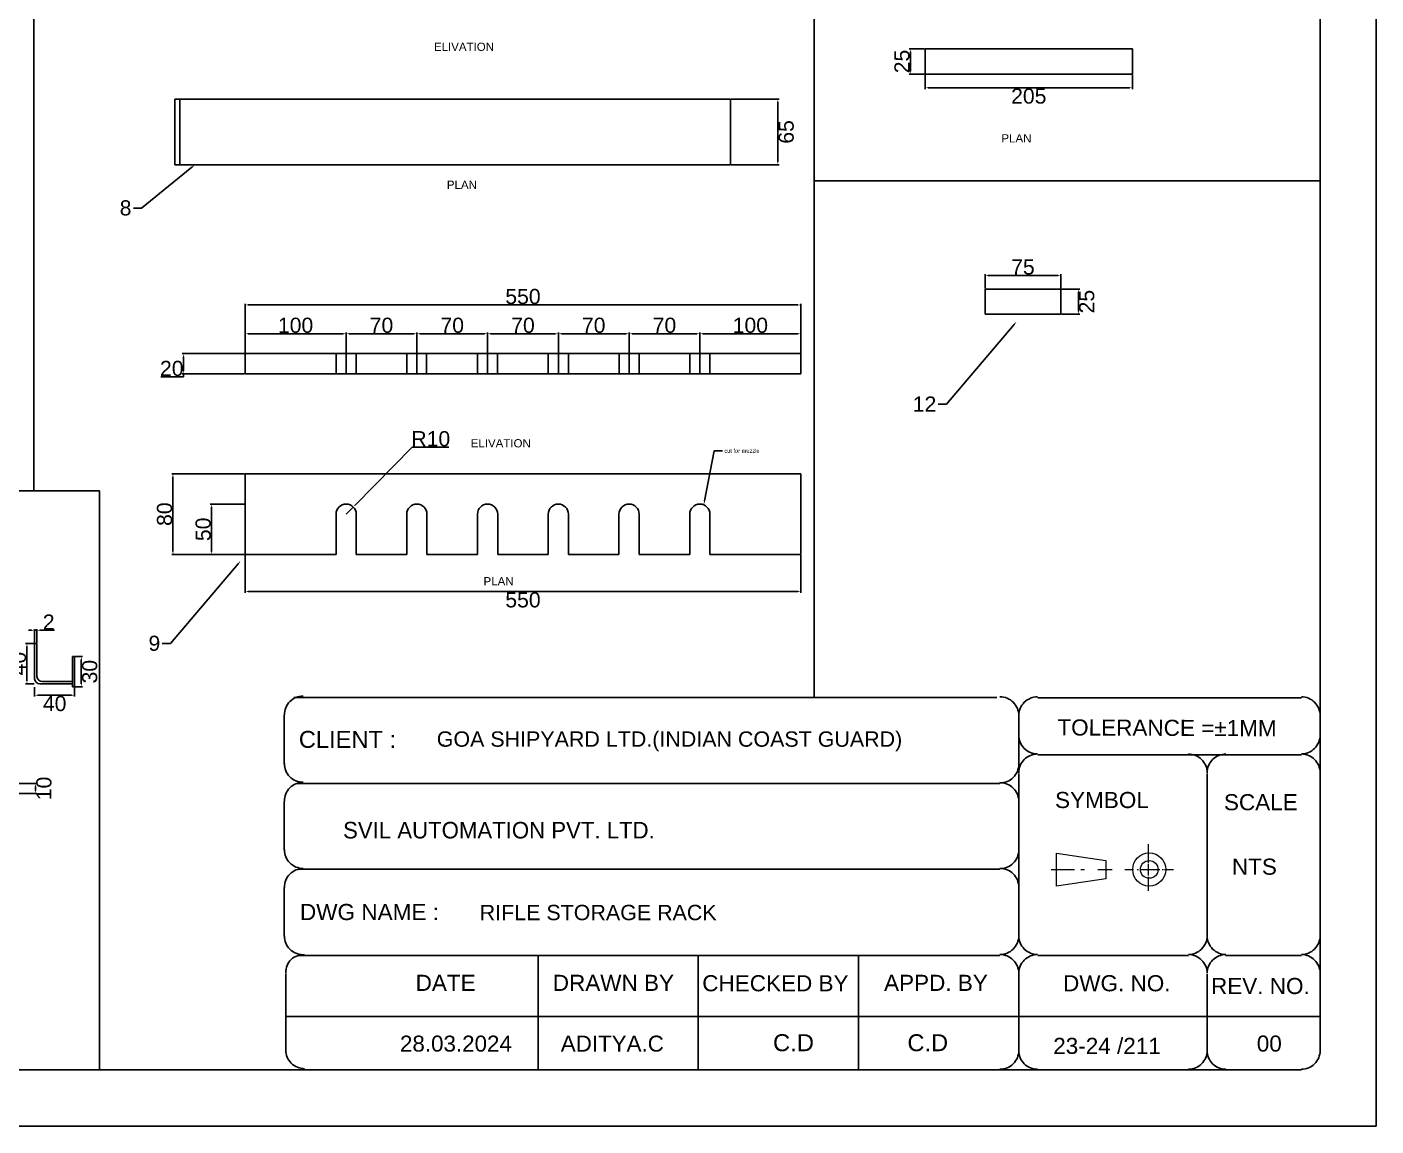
# Model space of a CAD drawing. Header units: millimetres. Extents: x -3009 to 55097, y -2803 to 5841.
# Drawn here: x 35352 to 36687, y -1701 to -613 of the extents above; entities that cross this region are included whole.
import ezdxf
from ezdxf import colors
from ezdxf.entities.mleader import LeaderData, LeaderLine
from ezdxf.math import Vec2, Vec3

# ---------------------------------------------------------------- set-up
doc = ezdxf.new("R2010")
doc.units = ezdxf.units.MM
for name, color, linetype in [('DIM', 10, 'Continuous'), ('PDF_PDF_PDF_line', 7, 'Continuous'), ('PDF_Text', 7, 'Continuous'), ('SC', 5, 'Continuous')]:
    doc.layers.add(name, color=color, linetype=linetype)
doc.layers.add('PDF_PDF_PDF_NAME PLATE', color=230, linetype='Continuous', true_color=0xff007f)
doc.styles.add('MtXpl_Vineta_BT', font='vinet.ttf')
doc.styles.add('PDF ArialMT', font='arial.ttf')
doc.styles.get("Standard").update_dxf_attribs({"font": 'arial.ttf', "height": 15})
doc.dimstyles.new('DIM', dxfattribs={"dimtxt": 15, "dimasz": 3, "dimexe": 1.25, "dimexo": 0.625, "dimtad": 2, "dimtoh": 1, "dimdec": 0, "dimtxsty": 'Standard', "dimcen": 2.5, "dimclrd": 1, "dimclre": 4, "dimclrt": 1, "dimadec": 0, "dimazin": 0, "dimtfac": 1, "dimtdec": 0, "dimtmove": 0, "dimatfit": 3, "dimfxl": 1, "dimtfillclr": 4, "dimarcsym": 0})

# ---------------------------------------------------------------- blocks, each defined once
blk = doc.blocks.new('*D455')
at = {"layer": 'Defpoints', "color": 0, "transparency": 16777216}
for p in [(35359.7, -1223.6), (35352.1, -1263.6), (35359.7, -1263.6)]:
    blk.add_point(p, dxfattribs=at)
at = {"layer": 'DIM', "color": 4, "lineweight": -2, "transparency": 16777216}
for p, q in [((35359.1, -1223.6), (35350.8, -1223.6)), ((35359.1, -1263.6), (35350.8, -1263.6))]:
    blk.add_line(p, q, dxfattribs=at)
at = {"layer": 'DIM', "color": 1, "lineweight": -2, "transparency": 16777216}
blk.add_line((35352.1, -1226.6), (35352.1, -1260.6), dxfattribs=at)
at = {"layer": 'DIM', "color": 1, "transparency": 16777216}
for points in [[(35351.6, -1226.6), (35352.6, -1226.6), (35352.1, -1223.6)], [(35351.6, -1260.6), (35352.6, -1260.6), (35352.1, -1263.6)]]:
    blk.add_solid(points, dxfattribs=at)
at = {"layer": 'DIM', "color": 1, "transparency": 16777216, "insert": (35343.8, -1243.6), "char_height": 15, "attachment_point": 5, "rotation": 90}
blk.add_mtext('40', dxfattribs=at)
blk = doc.blocks.new('*D456')
at = {"layer": 'Defpoints', "color": 0, "transparency": 16777216}
for p in [(35362, -1210.6), (35359.7, -1223.6), (35362, -1223.6)]:
    blk.add_point(p, dxfattribs=at)
at = {"layer": 'DIM', "color": 1, "lineweight": -2, "transparency": 16777216}
for p, q in [((35356.7, -1210.6), (35353.7, -1210.6)), ((35359.7, -1210.6), (35362, -1210.6)), ((35365, -1210.6), (35379.2, -1210.6))]:
    blk.add_line(p, q, dxfattribs=at)
at = {"layer": 'DIM', "color": 4, "lineweight": -2, "transparency": 16777216}
for p, q in [((35359.7, -1223), (35359.7, -1209.4)), ((35362, -1223), (35362, -1209.4))]:
    blk.add_line(p, q, dxfattribs=at)
at = {"layer": 'DIM', "color": 1, "transparency": 16777216}
for points in [[(35356.7, -1210.1), (35356.7, -1211.1), (35359.7, -1210.6)], [(35365, -1210.1), (35365, -1211.1), (35362, -1210.6)]]:
    blk.add_solid(points, dxfattribs=at)
at = {"layer": 'DIM', "color": 1, "transparency": 16777216, "insert": (35373.6, -1202.5), "char_height": 15, "attachment_point": 5}
blk.add_mtext('2', dxfattribs=at)
blk = doc.blocks.new('*D457')
at = {"layer": 'Defpoints', "color": 0, "transparency": 16777216}
for p in [(35359.7, -1266.2), (35399.3, -1266.6), (35399.3, -1274.9)]:
    blk.add_point(p, dxfattribs=at)
at = {"layer": 'DIM', "color": 4, "lineweight": -2, "transparency": 16777216}
for p, q in [((35359.7, -1266.8), (35359.7, -1276.1)), ((35399.3, -1267.2), (35399.3, -1276.1))]:
    blk.add_line(p, q, dxfattribs=at)
at = {"layer": 'DIM', "color": 1, "lineweight": -2, "transparency": 16777216}
blk.add_line((35362.7, -1274.9), (35396.3, -1274.9), dxfattribs=at)
at = {"layer": 'DIM', "color": 1, "transparency": 16777216}
for points in [[(35362.7, -1274.4), (35362.7, -1275.4), (35359.7, -1274.9)], [(35396.3, -1274.4), (35396.3, -1275.4), (35399.3, -1274.9)]]:
    blk.add_solid(points, dxfattribs=at)
at = {"layer": 'DIM', "color": 1, "transparency": 16777216, "insert": (35379.5, -1283.2), "char_height": 15, "attachment_point": 5}
blk.add_mtext('40', dxfattribs=at)
blk = doc.blocks.new('*D458')
at = {"layer": 'Defpoints', "color": 0, "transparency": 16777216}
for p in [(35399.3, -1236.6), (35405.9, -1236.6), (35399.3, -1266.6)]:
    blk.add_point(p, dxfattribs=at)
at = {"layer": 'DIM', "color": 4, "lineweight": -2, "transparency": 16777216}
for p, q in [((35399.9, -1236.6), (35407.1, -1236.6)), ((35399.9, -1266.6), (35407.1, -1266.6))]:
    blk.add_line(p, q, dxfattribs=at)
at = {"layer": 'DIM', "color": 1, "lineweight": -2, "transparency": 16777216}
blk.add_line((35405.9, -1263.6), (35405.9, -1239.6), dxfattribs=at)
at = {"layer": 'DIM', "color": 1, "transparency": 16777216}
for points in [[(35405.4, -1239.6), (35406.4, -1239.6), (35405.9, -1236.6)], [(35405.4, -1263.6), (35406.4, -1263.6), (35405.9, -1266.6)]]:
    blk.add_solid(points, dxfattribs=at)
at = {"layer": 'DIM', "color": 1, "transparency": 16777216, "insert": (35414.2, -1251.6), "char_height": 15, "attachment_point": 5, "rotation": 90}
blk.add_mtext('30', dxfattribs=at)
blk = doc.blocks.new('*D468')
at = {"layer": 'Defpoints', "color": 0, "transparency": 16777216}
for p in [(36048.3, -684.8), (36048.3, -749.8), (36095.1, -749.8)]:
    blk.add_point(p, dxfattribs=at)
at = {"layer": 'DIM', "color": 4, "lineweight": -2, "transparency": 16777216}
for p, q in [((36048.9, -684.8), (36096.3, -684.8)), ((36048.9, -749.8), (36096.3, -749.8))]:
    blk.add_line(p, q, dxfattribs=at)
at = {"layer": 'DIM', "color": 1, "lineweight": -2, "transparency": 16777216}
blk.add_line((36095.1, -687.8), (36095.1, -746.8), dxfattribs=at)
at = {"layer": 'DIM', "color": 1, "transparency": 16777216}
for points in [[(36094.6, -687.8), (36095.6, -687.8), (36095.1, -684.8)], [(36094.6, -746.8), (36095.6, -746.8), (36095.1, -749.8)]]:
    blk.add_solid(points, dxfattribs=at)
at = {"layer": 'DIM', "color": 1, "transparency": 16777216, "insert": (36103.4, -717.3), "char_height": 15, "attachment_point": 5, "rotation": 90}
blk.add_mtext('65', dxfattribs=at)
blk = doc.blocks.new('*D469')
at = {"layer": 'Defpoints', "color": 0, "transparency": 16777216}
for p in [(35567.9, -936.8), (35506.9, -956.8), (35567.9, -956.8)]:
    blk.add_point(p, dxfattribs=at)
at = {"layer": 'DIM', "color": 4, "lineweight": -2, "transparency": 16777216}
for p, q in [((35567.3, -936.8), (35505.7, -936.8)), ((35567.3, -956.8), (35505.7, -956.8))]:
    blk.add_line(p, q, dxfattribs=at)
at = {"layer": 'DIM', "color": 1, "lineweight": -2, "transparency": 16777216}
for p, q in [((35506.9, -939.8), (35506.9, -953.8)), ((35506.9, -959.8), (35484.6, -959.8)), ((35506.9, -956.8), (35506.9, -959.8))]:
    blk.add_line(p, q, dxfattribs=at)
at = {"layer": 'DIM', "color": 1, "transparency": 16777216}
for points in [[(35506.4, -939.8), (35507.4, -939.8), (35506.9, -936.8)], [(35506.4, -953.8), (35507.4, -953.8), (35506.9, -956.8)]]:
    blk.add_solid(points, dxfattribs=at)
at = {"layer": 'DIM', "color": 1, "transparency": 16777216, "insert": (35495.4, -951.5), "char_height": 15, "attachment_point": 5}
blk.add_mtext('20', dxfattribs=at)
blk = doc.blocks.new('*D470')
at = {"layer": 'Defpoints', "color": 0, "transparency": 16777216}
for p in [(36117.9, -888.6), (35567.9, -936.8), (36117.9, -936.8)]:
    blk.add_point(p, dxfattribs=at)
at = {"layer": 'DIM', "color": 4, "lineweight": -2, "transparency": 16777216}
for p, q in [((35567.9, -936.2), (35567.9, -887.4)), ((36117.9, -936.2), (36117.9, -887.4))]:
    blk.add_line(p, q, dxfattribs=at)
at = {"layer": 'DIM', "color": 1, "lineweight": -2, "transparency": 16777216}
blk.add_line((35570.9, -888.6), (36114.9, -888.6), dxfattribs=at)
at = {"layer": 'DIM', "color": 1, "transparency": 16777216}
for points in [[(35570.9, -888.1), (35570.9, -889.1), (35567.9, -888.6)], [(36114.9, -888.1), (36114.9, -889.1), (36117.9, -888.6)]]:
    blk.add_solid(points, dxfattribs=at)
at = {"layer": 'DIM', "color": 1, "transparency": 16777216, "insert": (35842.9, -880.3), "char_height": 15, "attachment_point": 5}
blk.add_mtext('550', dxfattribs=at)
blk = doc.blocks.new('*D391')
at = {"layer": 'Defpoints', "color": 0, "transparency": 16777216}
for p in [(35667.9, -917.1), (35567.9, -936.8), (35667.9, -936.8)]:
    blk.add_point(p, dxfattribs=at)
at = {"layer": 'DIM', "color": 4, "lineweight": -2, "transparency": 16777216}
for p, q in [((35567.9, -936.2), (35567.9, -915.9)), ((35667.9, -936.2), (35667.9, -915.9))]:
    blk.add_line(p, q, dxfattribs=at)
at = {"layer": 'DIM', "color": 1, "lineweight": -2, "transparency": 16777216}
blk.add_line((35570.9, -917.1), (35664.9, -917.1), dxfattribs=at)
at = {"layer": 'DIM', "color": 1, "transparency": 16777216}
for points in [[(35570.9, -916.6), (35570.9, -917.6), (35567.9, -917.1)], [(35664.9, -916.6), (35664.9, -917.6), (35667.9, -917.1)]]:
    blk.add_solid(points, dxfattribs=at)
at = {"layer": 'DIM', "color": 1, "transparency": 16777216, "insert": (35617.9, -908.8), "char_height": 15, "attachment_point": 5}
blk.add_mtext('100', dxfattribs=at)
blk = doc.blocks.new('*D471')
at = {"layer": 'Defpoints', "color": 0, "transparency": 16777216}
for p in [(35737.9, -917.1), (35667.9, -936.8), (35737.9, -936.8)]:
    blk.add_point(p, dxfattribs=at)
at = {"layer": 'DIM', "color": 4, "lineweight": -2, "transparency": 16777216}
for p, q in [((35667.9, -936.2), (35667.9, -915.9)), ((35737.9, -936.2), (35737.9, -915.9))]:
    blk.add_line(p, q, dxfattribs=at)
at = {"layer": 'DIM', "color": 1, "lineweight": -2, "transparency": 16777216}
blk.add_line((35670.9, -917.1), (35734.9, -917.1), dxfattribs=at)
at = {"layer": 'DIM', "color": 1, "transparency": 16777216}
for points in [[(35670.9, -916.6), (35670.9, -917.6), (35667.9, -917.1)], [(35734.9, -916.6), (35734.9, -917.6), (35737.9, -917.1)]]:
    blk.add_solid(points, dxfattribs=at)
at = {"layer": 'DIM', "color": 1, "transparency": 16777216, "insert": (35702.9, -908.8), "char_height": 15, "attachment_point": 5}
blk.add_mtext('70', dxfattribs=at)
blk = doc.blocks.new('*D472')
at = {"layer": 'Defpoints', "color": 0, "transparency": 16777216}
for p in [(35807.9, -917.1), (35737.9, -936.8), (35807.9, -936.8)]:
    blk.add_point(p, dxfattribs=at)
at = {"layer": 'DIM', "color": 4, "lineweight": -2, "transparency": 16777216}
for p, q in [((35737.9, -936.2), (35737.9, -915.9)), ((35807.9, -936.2), (35807.9, -915.9))]:
    blk.add_line(p, q, dxfattribs=at)
at = {"layer": 'DIM', "color": 1, "lineweight": -2, "transparency": 16777216}
blk.add_line((35740.9, -917.1), (35804.9, -917.1), dxfattribs=at)
at = {"layer": 'DIM', "color": 1, "transparency": 16777216}
for points in [[(35740.9, -916.6), (35740.9, -917.6), (35737.9, -917.1)], [(35804.9, -916.6), (35804.9, -917.6), (35807.9, -917.1)]]:
    blk.add_solid(points, dxfattribs=at)
at = {"layer": 'DIM', "color": 1, "transparency": 16777216, "insert": (35772.9, -908.8), "char_height": 15, "attachment_point": 5}
blk.add_mtext('70', dxfattribs=at)
blk = doc.blocks.new('*D473')
at = {"layer": 'Defpoints', "color": 0, "transparency": 16777216}
for p in [(35877.9, -917.1), (35807.9, -936.8), (35877.9, -936.8)]:
    blk.add_point(p, dxfattribs=at)
at = {"layer": 'DIM', "color": 4, "lineweight": -2, "transparency": 16777216}
for p, q in [((35807.9, -936.2), (35807.9, -915.9)), ((35877.9, -936.2), (35877.9, -915.9))]:
    blk.add_line(p, q, dxfattribs=at)
at = {"layer": 'DIM', "color": 1, "lineweight": -2, "transparency": 16777216}
blk.add_line((35810.9, -917.1), (35874.9, -917.1), dxfattribs=at)
at = {"layer": 'DIM', "color": 1, "transparency": 16777216}
for points in [[(35810.9, -916.6), (35810.9, -917.6), (35807.9, -917.1)], [(35874.9, -916.6), (35874.9, -917.6), (35877.9, -917.1)]]:
    blk.add_solid(points, dxfattribs=at)
at = {"layer": 'DIM', "color": 1, "transparency": 16777216, "insert": (35842.9, -908.8), "char_height": 15, "attachment_point": 5}
blk.add_mtext('70', dxfattribs=at)
blk = doc.blocks.new('*D474')
at = {"layer": 'Defpoints', "color": 0, "transparency": 16777216}
for p in [(35947.9, -917.1), (35877.9, -936.8), (35947.9, -936.8)]:
    blk.add_point(p, dxfattribs=at)
at = {"layer": 'DIM', "color": 4, "lineweight": -2, "transparency": 16777216}
for p, q in [((35877.9, -936.2), (35877.9, -915.9)), ((35947.9, -936.2), (35947.9, -915.9))]:
    blk.add_line(p, q, dxfattribs=at)
at = {"layer": 'DIM', "color": 1, "lineweight": -2, "transparency": 16777216}
blk.add_line((35880.9, -917.1), (35944.9, -917.1), dxfattribs=at)
at = {"layer": 'DIM', "color": 1, "transparency": 16777216}
for points in [[(35880.9, -916.6), (35880.9, -917.6), (35877.9, -917.1)], [(35944.9, -916.6), (35944.9, -917.6), (35947.9, -917.1)]]:
    blk.add_solid(points, dxfattribs=at)
at = {"layer": 'DIM', "color": 1, "transparency": 16777216, "insert": (35912.9, -908.8), "char_height": 15, "attachment_point": 5}
blk.add_mtext('70', dxfattribs=at)
blk = doc.blocks.new('*D475')
at = {"layer": 'Defpoints', "color": 0, "transparency": 16777216}
for p in [(36017.9, -917.1), (35947.9, -936.8), (36017.9, -936.8)]:
    blk.add_point(p, dxfattribs=at)
at = {"layer": 'DIM', "color": 4, "lineweight": -2, "transparency": 16777216}
for p, q in [((35947.9, -936.2), (35947.9, -915.9)), ((36017.9, -936.2), (36017.9, -915.9))]:
    blk.add_line(p, q, dxfattribs=at)
at = {"layer": 'DIM', "color": 1, "lineweight": -2, "transparency": 16777216}
blk.add_line((35950.9, -917.1), (36014.9, -917.1), dxfattribs=at)
at = {"layer": 'DIM', "color": 1, "transparency": 16777216}
for points in [[(35950.9, -916.6), (35950.9, -917.6), (35947.9, -917.1)], [(36014.9, -916.6), (36014.9, -917.6), (36017.9, -917.1)]]:
    blk.add_solid(points, dxfattribs=at)
at = {"layer": 'DIM', "color": 1, "transparency": 16777216, "insert": (35982.9, -908.8), "char_height": 15, "attachment_point": 5}
blk.add_mtext('70', dxfattribs=at)
blk = doc.blocks.new('*D392')
at = {"layer": 'Defpoints', "color": 0, "transparency": 16777216}
for p in [(36117.9, -917.1), (36017.9, -936.8), (36117.9, -936.8)]:
    blk.add_point(p, dxfattribs=at)
at = {"layer": 'DIM', "color": 4, "lineweight": -2, "transparency": 16777216}
for p, q in [((36017.9, -936.2), (36017.9, -915.9)), ((36117.9, -936.2), (36117.9, -915.9))]:
    blk.add_line(p, q, dxfattribs=at)
at = {"layer": 'DIM', "color": 1, "lineweight": -2, "transparency": 16777216}
blk.add_line((36020.9, -917.1), (36114.9, -917.1), dxfattribs=at)
at = {"layer": 'DIM', "color": 1, "transparency": 16777216}
for points in [[(36020.9, -916.6), (36020.9, -917.6), (36017.9, -917.1)], [(36114.9, -916.6), (36114.9, -917.6), (36117.9, -917.1)]]:
    blk.add_solid(points, dxfattribs=at)
at = {"layer": 'DIM', "color": 1, "transparency": 16777216, "insert": (36067.9, -908.8), "char_height": 15, "attachment_point": 5}
blk.add_mtext('100', dxfattribs=at)
blk = doc.blocks.new('*D476')
at = {"layer": 'Defpoints', "color": 0, "transparency": 16777216}
for p in [(35496.6, -1055.7), (35567.9, -1055.7), (35567.9, -1135.7)]:
    blk.add_point(p, dxfattribs=at)
at = {"layer": 'DIM', "color": 4, "lineweight": -2, "transparency": 16777216}
for p, q in [((35567.3, -1055.7), (35495.4, -1055.7)), ((35567.3, -1135.7), (35495.4, -1135.7))]:
    blk.add_line(p, q, dxfattribs=at)
at = {"layer": 'DIM', "color": 1, "lineweight": -2, "transparency": 16777216}
blk.add_line((35496.6, -1132.7), (35496.6, -1058.7), dxfattribs=at)
at = {"layer": 'DIM', "color": 1, "transparency": 16777216}
for points in [[(35496.1, -1058.7), (35497.1, -1058.7), (35496.6, -1055.7)], [(35496.1, -1132.7), (35497.1, -1132.7), (35496.6, -1135.7)]]:
    blk.add_solid(points, dxfattribs=at)
at = {"layer": 'DIM', "color": 1, "transparency": 16777216, "insert": (35488.3, -1095.7), "char_height": 15, "attachment_point": 5, "rotation": 90}
blk.add_mtext('80', dxfattribs=at)
blk = doc.blocks.new('*D393')
at = {"layer": 'Defpoints', "color": 0, "transparency": 16777216}
for p in [(35534.8, -1085.7), (35567.9, -1085.7), (35567.9, -1135.7)]:
    blk.add_point(p, dxfattribs=at)
at = {"layer": 'DIM', "color": 4, "lineweight": -2, "transparency": 16777216}
for p, q in [((35567.3, -1085.7), (35533.5, -1085.7)), ((35567.3, -1135.7), (35533.5, -1135.7))]:
    blk.add_line(p, q, dxfattribs=at)
at = {"layer": 'DIM', "color": 1, "lineweight": -2, "transparency": 16777216}
blk.add_line((35534.8, -1132.7), (35534.8, -1088.7), dxfattribs=at)
at = {"layer": 'DIM', "color": 1, "transparency": 16777216}
for points in [[(35534.3, -1088.7), (35535.3, -1088.7), (35534.8, -1085.7)], [(35534.3, -1132.7), (35535.3, -1132.7), (35534.8, -1135.7)]]:
    blk.add_solid(points, dxfattribs=at)
at = {"layer": 'DIM', "color": 1, "transparency": 16777216, "insert": (35526.5, -1110.7), "char_height": 15, "attachment_point": 5, "rotation": 90}
blk.add_mtext('50', dxfattribs=at)
blk = doc.blocks.new('*D477')
at = {"layer": 'Defpoints', "color": 0, "transparency": 16777216}
for p in [(35567.9, -1135.7), (36117.9, -1135.7), (36117.9, -1172.3)]:
    blk.add_point(p, dxfattribs=at)
at = {"layer": 'DIM', "color": 4, "lineweight": -2, "transparency": 16777216}
for p, q in [((35567.9, -1136.3), (35567.9, -1173.6)), ((36117.9, -1136.3), (36117.9, -1173.6))]:
    blk.add_line(p, q, dxfattribs=at)
at = {"layer": 'DIM', "color": 1, "lineweight": -2, "transparency": 16777216}
blk.add_line((35570.9, -1172.3), (36114.9, -1172.3), dxfattribs=at)
at = {"layer": 'DIM', "color": 1, "transparency": 16777216}
for points in [[(35570.9, -1171.8), (35570.9, -1172.8), (35567.9, -1172.3)], [(36114.9, -1171.8), (36114.9, -1172.8), (36117.9, -1172.3)]]:
    blk.add_solid(points, dxfattribs=at)
at = {"layer": 'DIM', "color": 1, "transparency": 16777216, "insert": (35842.9, -1180.6), "char_height": 15, "attachment_point": 5}
blk.add_mtext('550', dxfattribs=at)
blk = doc.blocks.new('*D394')
at = {"layer": 'Defpoints', "color": 0, "transparency": 16777216}
for p in [(35675, -1088.6), (35667.9, -1095.7)]:
    blk.add_point(p, dxfattribs=at)
at = {"layer": 'DIM', "color": 1, "lineweight": -2, "transparency": 16777216}
for p, q in [((35733.2, -1029.4), (35677.1, -1086.4)), ((35769.6, -1029.4), (35733.2, -1029.4)), ((35667.9, -1095.7), (35675, -1088.6))]:
    blk.add_line(p, q, dxfattribs=at)
at = {"layer": 'DIM', "color": 1, "transparency": 16777216}
blk.add_solid([(35676.7, -1086.1), (35677.4, -1086.8), (35675, -1088.6)], dxfattribs=at)
at = {"layer": 'DIM', "color": 1, "transparency": 16777216, "insert": (35751.7, -1021.1), "char_height": 15, "attachment_point": 5}
blk.add_mtext('R10', dxfattribs=at)
blk = doc.blocks.new('*D479')
at = {"layer": 'Defpoints', "color": 0, "transparency": 16777216}
for p in [(36375.1, -859.4), (36300.1, -872.8), (36375.1, -872.8)]:
    blk.add_point(p, dxfattribs=at)
at = {"layer": 'DIM', "color": 4, "lineweight": -2, "transparency": 16777216}
for p, q in [((36300.1, -872.2), (36300.1, -858.1)), ((36375.1, -872.2), (36375.1, -858.1))]:
    blk.add_line(p, q, dxfattribs=at)
at = {"layer": 'DIM', "color": 1, "lineweight": -2, "transparency": 16777216}
blk.add_line((36303.1, -859.4), (36372.1, -859.4), dxfattribs=at)
at = {"layer": 'DIM', "color": 1, "transparency": 16777216}
for points in [[(36303.1, -858.9), (36303.1, -859.9), (36300.1, -859.4)], [(36372.1, -858.9), (36372.1, -859.9), (36375.1, -859.4)]]:
    blk.add_solid(points, dxfattribs=at)
at = {"layer": 'DIM', "color": 1, "transparency": 16777216, "insert": (36337.6, -851.1), "char_height": 15, "attachment_point": 5}
blk.add_mtext('75', dxfattribs=at)
blk = doc.blocks.new('*D480')
at = {"layer": 'Defpoints', "color": 0, "transparency": 16777216}
for p in [(36375.1, -872.8), (36375.1, -897.8), (36392.5, -897.8)]:
    blk.add_point(p, dxfattribs=at)
at = {"layer": 'DIM', "color": 4, "lineweight": -2, "transparency": 16777216}
for p, q in [((36375.7, -872.8), (36393.8, -872.8)), ((36375.7, -897.8), (36393.8, -897.8))]:
    blk.add_line(p, q, dxfattribs=at)
at = {"layer": 'DIM', "color": 1, "lineweight": -2, "transparency": 16777216}
blk.add_line((36392.5, -875.8), (36392.5, -894.8), dxfattribs=at)
at = {"layer": 'DIM', "color": 1, "transparency": 16777216}
for points in [[(36392, -875.8), (36393, -875.8), (36392.5, -872.8)], [(36392, -894.8), (36393, -894.8), (36392.5, -897.8)]]:
    blk.add_solid(points, dxfattribs=at)
at = {"layer": 'DIM', "color": 1, "transparency": 16777216, "insert": (36400.8, -885.3), "char_height": 15, "attachment_point": 5, "rotation": 90}
blk.add_mtext('25', dxfattribs=at)
blk = doc.blocks.new('*D481')
at = {"layer": 'Defpoints', "color": 0, "transparency": 16777216}
for p in [(36226.3, -635.1), (36240.9, -635.1), (36240.9, -660.1)]:
    blk.add_point(p, dxfattribs=at)
at = {"layer": 'DIM', "color": 4, "lineweight": -2, "transparency": 16777216}
for p, q in [((36240.3, -635.1), (36225, -635.1)), ((36240.3, -660.1), (36225, -660.1))]:
    blk.add_line(p, q, dxfattribs=at)
at = {"layer": 'DIM', "color": 1, "lineweight": -2, "transparency": 16777216}
blk.add_line((36226.3, -657.1), (36226.3, -638.1), dxfattribs=at)
at = {"layer": 'DIM', "color": 1, "transparency": 16777216}
for points in [[(36225.8, -638.1), (36226.8, -638.1), (36226.3, -635.1)], [(36225.8, -657.1), (36226.8, -657.1), (36226.3, -660.1)]]:
    blk.add_solid(points, dxfattribs=at)
at = {"layer": 'DIM', "color": 1, "transparency": 16777216, "insert": (36218, -647.6), "char_height": 15, "attachment_point": 5, "rotation": 90}
blk.add_mtext('25', dxfattribs=at)
blk = doc.blocks.new('*D482')
at = {"layer": 'Defpoints', "color": 0, "transparency": 16777216}
for p in [(36240.9, -660.1), (36445.9, -660.1), (36445.9, -673.6)]:
    blk.add_point(p, dxfattribs=at)
at = {"layer": 'DIM', "color": 4, "lineweight": -2, "transparency": 16777216}
for p, q in [((36240.9, -660.7), (36240.9, -674.9)), ((36445.9, -660.7), (36445.9, -674.9))]:
    blk.add_line(p, q, dxfattribs=at)
at = {"layer": 'DIM', "color": 1, "lineweight": -2, "transparency": 16777216}
blk.add_line((36243.9, -673.6), (36442.9, -673.6), dxfattribs=at)
at = {"layer": 'DIM', "color": 1, "transparency": 16777216}
for points in [[(36243.9, -673.1), (36243.9, -674.1), (36240.9, -673.6)], [(36442.9, -673.1), (36442.9, -674.1), (36445.9, -673.6)]]:
    blk.add_solid(points, dxfattribs=at)
at = {"layer": 'DIM', "color": 1, "transparency": 16777216, "insert": (36343.4, -681.9), "char_height": 15, "attachment_point": 5}
blk.add_mtext('205', dxfattribs=at)
blk = doc.blocks.new('*D398')
at = {"layer": 'Defpoints', "color": 0, "transparency": 16777216}
for p in [(35304.7, -1362.2), (35304.7, -1372.2), (35360.6, -1372.2)]:
    blk.add_point(p, dxfattribs=at)
at = {"layer": 'DIM', "color": 4, "lineweight": -2, "transparency": 16777216}
for p, q in [((35305.3, -1362.2), (35361.9, -1362.2)), ((35305.3, -1372.2), (35361.9, -1372.2))]:
    blk.add_line(p, q, dxfattribs=at)
at = {"layer": 'DIM', "color": 1, "lineweight": -2, "transparency": 16777216}
blk.add_line((35360.6, -1365.2), (35360.6, -1369.2), dxfattribs=at)
at = {"layer": 'DIM', "color": 1, "transparency": 16777216}
for points in [[(35360.1, -1365.2), (35361.1, -1365.2), (35360.6, -1362.2)], [(35360.1, -1369.2), (35361.1, -1369.2), (35360.6, -1372.2)]]:
    blk.add_solid(points, dxfattribs=at)
at = {"layer": 'DIM', "color": 1, "transparency": 16777216, "insert": (35368.9, -1367.2), "char_height": 15, "attachment_point": 5, "rotation": 90}
blk.add_mtext('10', dxfattribs=at)

msp = doc.modelspace()

# ---------------------------------------------------------------- linework, layer by layer
at = {"color": 252, "true_color": 0x939598}
for p, q in [((35359, -1072.7), (35359, 258.3)), ((36131.2, -470), (36131.2, -765.6)), ((36631.7, -765.6), (36131.2, -765.6)), ((36131.2, -765.6), (36131.2, -1277.1)), ((33812.9, -1072.7), (35423.8, -1072.7)), ((35423.8, -1072.7), (34618.3, -1072.7)), ((35423.8, -1072.7), (35423.8, -1645.7))]:
    msp.add_line(p, q, dxfattribs=at)
for p, q in [((36240.9, -635.1), (36445.9, -635.1)), ((36240.9, -635.1), (36240.9, -660.1)), ((36445.9, -635.1), (36445.9, -660.1)), ((36240.9, -660.1), (36445.9, -660.1)), ((35498.3, -684.8), (35498.3, -749.8)), ((35498.3, -684.8), (36048.3, -684.8)), ((35503.3, -684.8), (35503.3, -749.8)), ((36048.3, -684.8), (36048.3, -749.8)), ((35498.3, -749.8), (36048.3, -749.8)), ((36131.2, -765.6), (36631.7, -765.6)), ((36300.1, -872.8), (36375.1, -872.8)), ((36300.1, -897.8), (36300.1, -872.8)), ((36375.1, -872.8), (36375.1, -897.8)), ((36375.1, -897.8), (36300.1, -897.8)), ((35567.9, -936.8), (36117.9, -936.8)), ((35567.9, -956.8), (35567.9, -936.8)), ((35657.9, -956.8), (35657.9, -936.8)), ((35667.9, -956.8), (35667.9, -936.8)), ((35677.9, -956.8), (35677.9, -936.8)), ((35727.9, -956.8), (35727.9, -936.8)), ((35737.9, -956.8), (35737.9, -936.8)), ((35747.6, -956.8), (35747.6, -936.8)), ((35797.9, -956.8), (35797.9, -936.8)), ((35807.9, -956.8), (35807.9, -936.8)), ((35817.7, -956.8), (35817.7, -936.8)), ((35867.9, -956.8), (35867.9, -936.8)), ((35877.9, -956.8), (35877.9, -936.8)), ((35887.9, -956.8), (35887.9, -936.8)), ((35938, -956.8), (35938, -936.8)), ((35947.9, -956.8), (35947.9, -936.8)), ((35957.8, -956.8), (35957.8, -936.8)), ((36008, -936.8), (36008, -956.8)), ((36017.9, -936.8), (36017.9, -956.8)), ((36027.9, -936.8), (36027.9, -956.8)), ((36117.9, -936.8), (36117.9, -956.8)), ((36117.9, -956.8), (35567.9, -956.8)), ((36117.9, -1055.7), (35567.9, -1055.7)), ((35567.9, -1055.7), (35567.9, -1135.7)), ((36117.9, -1055.7), (36117.9, -1135.7)), ((35657.9, -1095.7), (35657.9, -1135.7)), ((35677.9, -1095.7), (35677.9, -1135.7)), ((35727.9, -1095.7), (35727.9, -1135.7)), ((35747.9, -1095.7), (35747.9, -1135.7)), ((35797.9, -1095.7), (35797.9, -1135.7)), ((35817.9, -1095.7), (35817.9, -1135.7)), ((35867.9, -1095.7), (35867.9, -1135.7)), ((35887.9, -1095.7), (35887.9, -1135.7)), ((35937.9, -1095.7), (35937.9, -1135.7)), ((35957.9, -1095.7), (35957.9, -1135.7)), ((36007.9, -1095.7), (36007.9, -1135.7)), ((36027.9, -1095.7), (36027.9, -1135.7)), ((35657.9, -1135.7), (35567.9, -1135.7)), ((35727.9, -1135.7), (35677.9, -1135.7)), ((35797.9, -1135.7), (35747.9, -1135.7)), ((35867.9, -1135.7), (35817.9, -1135.7)), ((35937.9, -1135.7), (35887.9, -1135.7)), ((36007.9, -1135.7), (35957.9, -1135.7)), ((36117.9, -1135.7), (36027.9, -1135.7)), ((35359.7, -1223.6), (35362, -1223.6)), ((35359.7, -1258.6), (35359.7, -1223.6)), ((35362, -1223.6), (35362, -1256.3)), ((35399.3, -1236.6), (35397, -1236.6)), ((35397, -1236.6), (35397, -1261.3)), ((35399.3, -1266.6), (35399.3, -1236.6)), ((35364.7, -1263.6), (35397, -1263.6)), ((35397, -1261.3), (35367, -1261.3)), ((35397, -1263.6), (35397, -1261.3)), ((35397, -1263.6), (35397, -1265.6)), ((35397, -1265.6), (35397, -1266.6)), ((35397, -1266.6), (35399.3, -1266.6))]:
    msp.add_line(p, q)
for centre, radius, start, end in [((35667.9, -1095.7), 10, 0, 180), ((35737.9, -1095.7), 10, 0, 180), ((35807.9, -1095.7), 10, 0, 180), ((35877.9, -1095.7), 10, 0, 180), ((35947.9, -1095.7), 10, 0, 180), ((36017.9, -1095.7), 10, 0, 180), ((35364.7, -1258.6), 5, 180, 270), ((35367, -1256.3), 5, 180, 270)]:
    msp.add_arc(centre, radius, start, end)
at = {"layer": 'PDF_PDF_PDF_line', "lineweight": 0}
for p, q in [((36462, -1438.2), (36462, -1422.4)), ((36370.8, -1463.8), (36370.8, -1431.4)), ((36370.8, -1431.4), (36419.7, -1438.6)), ((36419.7, -1438.6), (36419.7, -1456.6)), ((36462, -1441.3), (36462, -1439.5)), ((36388.8, -1447.6), (36365.4, -1447.6)), ((36398.6, -1447.6), (36395, -1447.6)), ((36426, -1447.6), (36411.7, -1447.6)), ((36447.1, -1447.6), (36438.6, -1447.6)), ((36452.1, -1447.6), (36450.7, -1447.6)), ((36473.2, -1447.6), (36454.3, -1447.6)), ((36462, -1453.4), (36462, -1442.2)), ((36462, -1455.7), (36462, -1454.8)), ((36476.8, -1447.6), (36475.4, -1447.6)), ((36486.7, -1447.6), (36477.7, -1447.6)), ((36419.7, -1456.6), (36370.8, -1463.8)), ((36462, -1468.7), (36462, -1456.6))]:
    msp.add_line(p, q, dxfattribs=at)
for radius in [16.4, 8.76]:
    msp.add_circle((36462.6, -1447.4), radius, dxfattribs=at)
at = {"layer": 'PDF_PDF_PDF_NAME PLATE', "lineweight": 25}
for p, q in [((36687, 314), (36687, -1701.4)), ((36631.7, 258.3), (36631.7, -1627.7)), ((36311.8, -1277.1), (35616.1, -1277.1)), ((36352.4, -1277.5), (36613.3, -1277.5)), ((35606.7, -1342.7), (35606.7, -1294.7)), ((36333.5, -1295.3), (36333.5, -1343.4)), ((36352.4, -1334), (36613.3, -1334)), ((36333.5, -1513.6), (36333.5, -1352.4)), ((36519.9, -1352.4), (36519.9, -1513.6)), ((36314.6, -1362.3), (35619, -1362.3)), ((35606.7, -1428.1), (35606.7, -1380)), ((35620.4, -1447.2), (36314.6, -1447.2)), ((35606.7, -1513.4), (35606.7, -1465.3)), ((35620.6, -1532.5), (36314.6, -1532.5)), ((35857.9, -1645.7), (35857.9, -1532.5)), ((36016.4, -1645.7), (36016.4, -1532.5)), ((36175, -1645.7), (36175, -1532.5)), ((36352.4, -1532.5), (36501.5, -1532.5)), ((36537.9, -1532.5), (36613.3, -1532.5)), ((36333.5, -1546.4), (36333.5, -1627.7)), ((35608.2, -1550.3), (35608.2, -1627.1)), ((36519.9, -1550.9), (36519.9, -1627.7)), ((35608.2, -1593.1), (36631.7, -1593.1)), ((36613.3, -1645.7), (33812.9, -1645.7)), ((33757.2, -1701.4), (36687, -1701.4))]:
    msp.add_line(p, q, dxfattribs=at)
for centre, radius, start, end in [((35625.4, -1294.4), 18.6, 89.9999, 180.0001), ((36314.9, -1295.1), 18.6, 359.9999, 90.0001), ((36352.1, -1295.1), 18.6, 89.9999, 180.0001), ((36613.1, -1295.1), 18.6, 359.9999, 90.0001), ((36352.1, -1314.4), 18.6, 179.9999, 270.0001), ((36613.1, -1314.4), 18.6, 269.9999, 0.0001), ((36352.1, -1351.7), 18.6, 89.9999, 180.0001), ((36501.3, -1351.7), 18.6, 359.9999, 90.0001), ((36538.5, -1351.7), 18.6, 89.9999, 180.0001), ((36613.1, -1351.7), 18.6, 359.9999, 90.0001), ((35625.4, -1342.5), 18.6, 179.9999, 270.0001), ((36314.9, -1343.2), 18.6, 269.9999, 0.0001), ((35625.4, -1379.8), 18.6, 89.9999, 180.0001), ((36314.9, -1380), 18.6, 359.9999, 90.0001), ((35625.4, -1427.8), 18.6, 179.9999, 270.0001), ((36314.9, -1428.1), 18.6, 269.9999, 0.0001), ((35625.4, -1465.1), 18.6, 89.9999, 180.0001), ((36314.9, -1464.9), 18.6, 359.9999, 90.0001), ((35625.4, -1513.2), 18.6, 179.9999, 270.0001), ((36314.9, -1513), 18.6, 269.9999, 0.0001), ((36352.1, -1513), 18.6, 179.9999, 270.0001), ((36501.3, -1513), 18.6, 269.9999, 0.0001), ((36538.5, -1513), 18.6, 179.9999, 270.0001), ((36613.1, -1513), 18.6, 269.9999, 0.0001), ((35625.4, -1549), 17.2, 85.1741, 181.9971), ((36314.9, -1550.2), 18.6, 359.9999, 90.0001), ((36352.1, -1550.2), 18.6, 89.9999, 180.0001), ((36501.3, -1550.2), 18.6, 359.9999, 90.0001), ((36538.5, -1550.2), 18.6, 89.9999, 180.0001), ((36613.1, -1550.2), 18.6, 359.9999, 90.0001), ((35626.8, -1626), 18.6, 179.9999, 270.0001), ((36314.9, -1626.6), 18.6, 269.9999, 0.0001), ((36352.1, -1626.6), 18.6, 179.9999, 270.0001), ((36501.3, -1626.6), 18.6, 269.9999, 0.0001), ((36538.5, -1626.6), 18.6, 179.9999, 270.0001), ((36613.1, -1626.6), 18.6, 269.9999, 0.0001)]:
    msp.add_arc(centre, radius, start, end, dxfattribs=at)

# ---------------------------------------------------------------- texts
for s, p in [('ELIVATION', (35754.8, -637.1)), ('PLAN', (36316.3, -727.7)), ('PLAN', (35767.6, -773.7)), ('ELIVATION', (35791.2, -1029.6)), ('PLAN', (35803.9, -1166.2))]:
    msp.add_text(s, height=8.15).set_placement(p)
at = {"layer": 'PDF_Text', "color": 192, "true_color": 0x5c00b8, "style": 'PDF ArialMT'}
msp.add_text('TOLERANCE =±1MM', height=15.937, rotation=359.7639, dxfattribs=at).set_placement((36371.7, -1314.7))
for s, height, p in [('CLIENT :', 16.75, (35621.1, -1327)), ('SYMBOL', 15.94, (36369.4, -1386.6)), ('SCALE', 15.94, (36536.5, -1388.8)), ('DATE', 15.94, (35736.7, -1567.6)), ('DRAWN BY', 15.94, (35872.4, -1567.6)), ('CHECKED BY', 15.94, (36020.3, -1568)), ('APPD. BY', 15.94, (36200.2, -1567.6)), ('DWG. NO.', 15.94, (36377.3, -1568)), ('REV. NO.', 15.94, (36523.7, -1570.7))]:
    msp.add_text(s, height=height, dxfattribs=at).set_placement(p)
at = {"layer": 'PDF_Text', "color": 213, "true_color": 0xc16edd, "style": 'PDF ArialMT'}
for s, height, p in [('GOA SHIPYARD LTD.(INDIAN COAST GUARD)', 15.178, (35757.6, -1325.9)), ('.', 15.2, (35761.2, -1325.8)), ('NTS', 15.94, (36544.4, -1452.6)), ('DWG NAME :', 15.98, (35622.2, -1497.5)), ('RIFLE STORAGE RACK', 15.178, (35800.1, -1497.6)), ('28.03.2024', 15.84, (35721.2, -1627.7)), ('ADITYA.C', 15.84, (35880.3, -1627.7)), ('C.D', 16.85, (36090.3, -1627.3)), ('C.D', 16.75, (36223.3, -1627.3)), ('23-24 /211', 15.94, (36367.6, -1630)), ('00', 15.94, (36569, -1627.7))]:
    msp.add_text(s, height=height, dxfattribs=at).set_placement(p)
at = {"layer": 'PDF_Text', "color": 94, "true_color": 0x009500, "style": 'MtXpl_Vineta_BT'}
msp.add_text('SVIL AUTOMATION PVT. LTD.', height=16.407, dxfattribs=at).set_placement((35664.9, -1416.7))

# ---------------------------------------------------------------- dimensions: what is measured, and where the dimension line sits
at = {"layer": 'DIM'}
for base, p1, p2, picture, middle in [((36226.3, -635.1), (36240.9, -660.1), (36240.9, -635.1), '*D481', (36218, -647.6)), ((36095.1, -749.8), (36048.3, -684.8), (36048.3, -749.8), '*D468', (36103.4, -717.3)), ((36392.5, -897.8), (36375.1, -872.8), (36375.1, -897.8), '*D480', (36400.8, -885.3)), ((35506.9, -956.8), (35567.9, -936.8), (35567.9, -956.8), '*D469', (35495.4, -951.5)), ((35496.6, -1055.7), (35567.9, -1135.7), (35567.9, -1055.7), '*D476', (35488.3, -1095.7)), ((35534.8, -1085.7), (35567.9, -1135.7), (35567.9, -1085.7), '*D393', (35526.5, -1110.7)), ((35352.1, -1263.6), (35359.7, -1223.6), (35359.7, -1263.6), '*D455', (35343.8, -1243.6)), ((35405.9, -1236.6), (35399.3, -1266.6), (35399.3, -1236.6), '*D458', (35414.2, -1251.6))]:
    dim = msp.add_linear_dim(base=base, p1=p1, p2=p2, angle=90, dimstyle='DIM', dxfattribs=at)
    dim.commit()
    dim.dimension.update_dxf_attribs({"geometry": picture, "text_midpoint": middle})
for base, p1, p2, picture, middle in [((36445.9, -673.6), (36240.9, -660.1), (36445.9, -660.1), '*D482', (36343.4, -681.9)), ((36375.1, -859.4), (36300.1, -872.8), (36375.1, -872.8), '*D479', (36337.6, -851.1)), ((36117.9, -888.6), (35567.9, -936.8), (36117.9, -936.8), '*D470', (35842.9, -880.3)), ((35667.9, -917.1), (35567.9, -936.8), (35667.9, -936.8), '*D391', (35617.9, -908.8)), ((35737.9, -917.1), (35667.9, -936.8), (35737.9, -936.8), '*D471', (35702.9, -908.8)), ((35807.9, -917.1), (35737.9, -936.8), (35807.9, -936.8), '*D472', (35772.9, -908.8)), ((35877.9, -917.1), (35807.9, -936.8), (35877.9, -936.8), '*D473', (35842.9, -908.8)), ((35947.9, -917.1), (35877.9, -936.8), (35947.9, -936.8), '*D474', (35912.9, -908.8)), ((36017.9, -917.1), (35947.9, -936.8), (36017.9, -936.8), '*D475', (35982.9, -908.8)), ((36117.9, -917.1), (36017.9, -936.8), (36117.9, -936.8), '*D392', (36067.9, -908.8)), ((36117.9, -1172.3), (35567.9, -1135.7), (36117.9, -1135.7), '*D477', (35842.9, -1180.6)), ((35362, -1210.6), (35359.7, -1223.6), (35362, -1223.6), '*D456', (35373.6, -1202.5)), ((35399.3, -1274.9), (35359.7, -1266.2), (35399.3, -1266.6), '*D457', (35379.5, -1283.2))]:
    dim = msp.add_linear_dim(base=base, p1=p1, p2=p2, dimstyle='DIM', dxfattribs=at)
    dim.commit()
    dim.dimension.update_dxf_attribs({"geometry": picture, "text_midpoint": middle})
dim = msp.add_radius_dim(center=(35667.9, -1095.7), mpoint=(35675, -1088.6), dimstyle='DIM', dxfattribs=at)
dim.commit()
dim.dimension.update_dxf_attribs({"geometry": '*D394', "text_midpoint": (35751.7, -1029.4), "dimtype": 164})
dim = msp.add_linear_dim(base=(35360.6, -1372.2), p1=(35304.7, -1362.2), p2=(35304.7, -1372.2), angle=90, dimstyle='DIM', dxfattribs=at)
dim.commit()
dim.dimension.update_dxf_attribs({"geometry": '*D398', "text_midpoint": (35360.6, -1367.2), "dimtype": 160})

# ---------------------------------------------------------------- leaders
ml = msp.add_multileader_mtext('Standard')
ml.set_content('8', color=256)
ml.set_leader_properties()
ml.build(insert=Vec2(0, 0))
ctx = ml.context
ctx.base_point, ctx.char_height, ctx.plane_origin = Vec3(35443.7, -792.7), 15, Vec3(35503.7, -765.9)
ctx.text_align_type = 2
notes = []
notes.append((ctx, [(0, (1, 1, 0), (35465.5, -792.7), (-1, 0), 8, [(0, [(35518.4, -749.8)], 0, [])])]))
ctx.mtext.insert, ctx.mtext.alignment, ctx.mtext.flow_direction = Vec3(35455.5, -785), 3, 5
ml = msp.add_multileader_mtext('Standard')
ml.set_content('12', color=256)
ml.set_leader_properties()
ml.build(insert=Vec2(0, 0))
ctx = ml.context
ctx.base_point, ctx.char_height, ctx.plane_origin = Vec3(36229.9, -986.7), 15, Vec3(36331.4, -905)
ctx.text_align_type = 2
notes.append((ctx, [(0, (1, 1, 0), (36261.9, -986.7), (-1, 0), 8, [(0, [(36331.4, -905)], 0, [])])]))
ctx.mtext.insert, ctx.mtext.alignment, ctx.mtext.flow_direction = Vec3(36251.9, -979.2), 3, 5
ml = msp.add_multileader_mtext('Standard')
ml.set_content('9', color=256)
ml.set_leader_properties()
ml.build(insert=Vec2(0, 0))
ctx = ml.context
ctx.base_point, ctx.char_height, ctx.plane_origin = Vec3(35472.2, -1223.6), 15, Vec3(35563.6, -1141.8)
ctx.text_align_type = 2
notes.append((ctx, [(0, (1, 1, 0), (35494, -1223.6), (-1, 0), 8, [(0, [(35563.6, -1141.8)], 0, [])])]))
ctx.mtext.insert, ctx.mtext.alignment, ctx.mtext.flow_direction = Vec3(35484, -1216), 3, 5
at = {"layer": 'SC'}
ml = msp.add_multileader_mtext('Standard', dxfattribs=at)
ml.set_content('cut for muzzle', color=256)
ml.set_leader_properties()
ml.build(insert=Vec2(0, 0))
ctx = ml.context
ctx.base_point, ctx.plane_origin = Vec3(36040.2, -1033), Vec3(36021.8, -1086.5)
notes.append((ctx, [(0, (1, 1, 0), (36032.2, -1033), (1, 0), 8, [(0, [(36021.8, -1086.5)], 0, [])])]))
ctx.mtext.insert, ctx.mtext.flow_direction = Vec3(36042.2, -1031), 5
for ctx, leaders in notes:
    for number, flags, end, landing, length, lines in leaders:
        leader = LeaderData()
        leader.index, (leader.has_last_leader_line, leader.has_dogleg_vector, leader.attachment_direction) = number, flags
        leader.last_leader_point, leader.dogleg_vector, leader.dogleg_length = Vec3(end), Vec3(landing), length
        for number, points, colour, breaks in lines:
            line = LeaderLine()
            line.index, line.vertices, line.color, line.breaks = number, Vec3.list(points), colors.encode_raw_color(colour), breaks
            leader.lines.append(line)
        ctx.leaders.append(leader)

doc.saveas('drawing.dxf')
